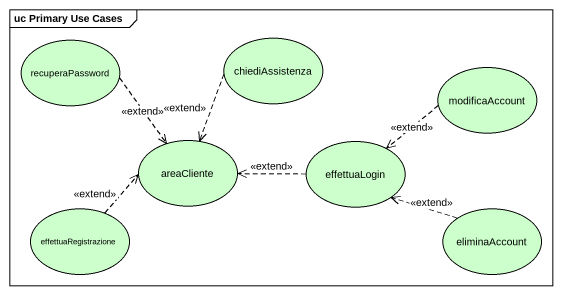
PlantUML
@startuml
mainframe uc Primary Use Cases
usecase recuperaPassword #CCFFCC
usecase chiediAssistenza #CCFFCC
usecase modificaAccount #CCFFCC
usecase areaCliente #CCFFCC
usecase effettuaLogin #CCFFCC
usecase effettuaRegistrazione #CCFFCC
usecase eliminaAccount #CCFFCC
recuperaPassword ..> areaCliente : <<extend>>
chiediAssistenza ..> areaCliente : <<extend>>
modificaAccount .left.> effettuaLogin : <<extend>>
effettuaLogin .left.> areaCliente : <<extend>>
effettuaRegistrazione .up.> areaCliente : <<extend>>
eliminaAccount .left.> effettuaLogin : <<extend>>
@enduml
